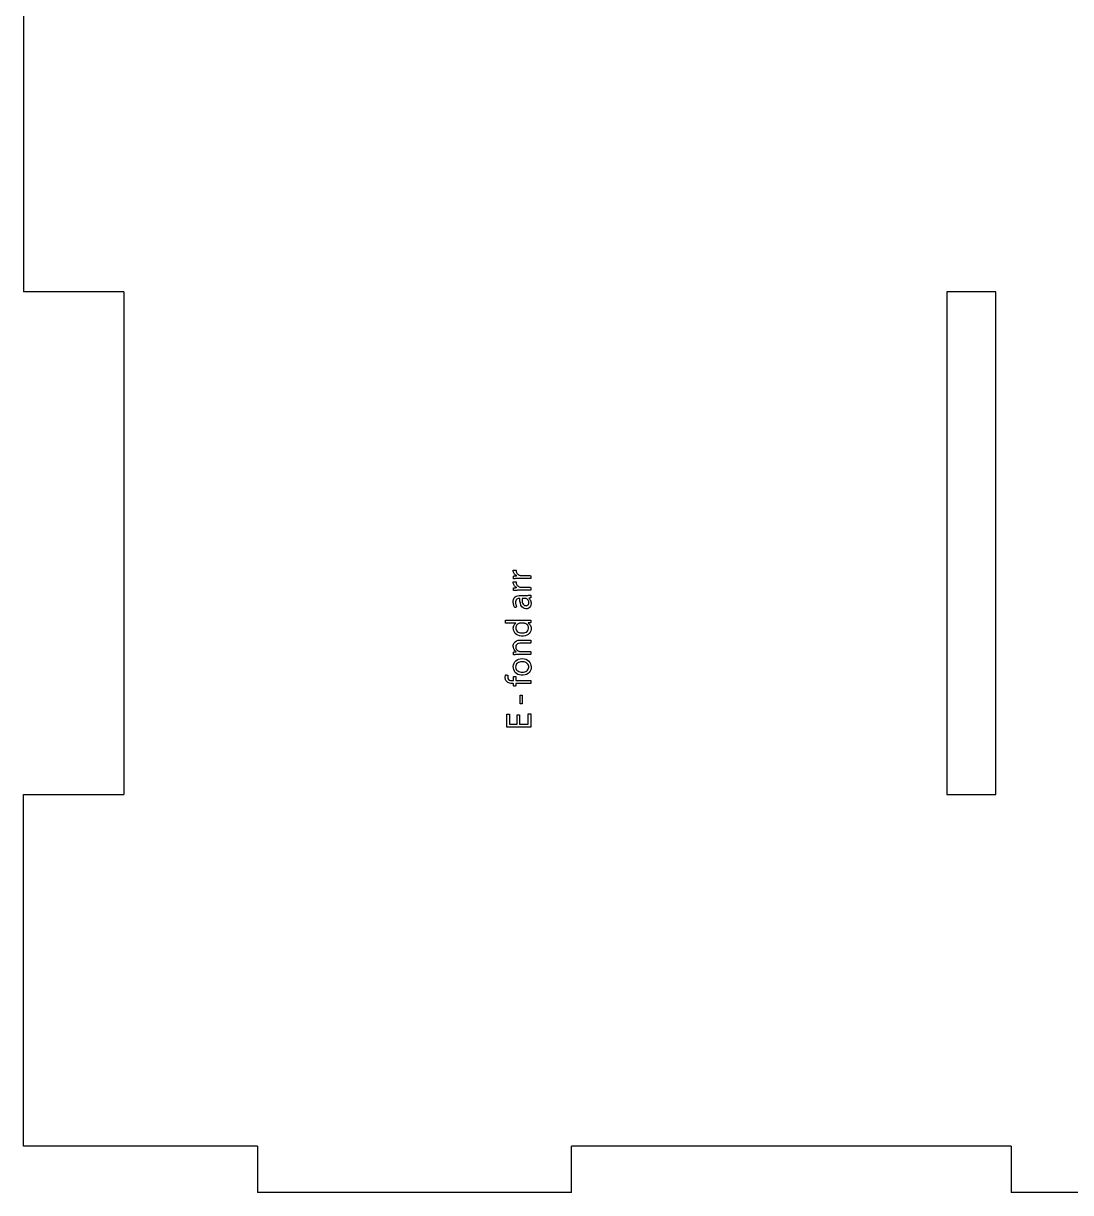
# Model space of a CAD drawing. Header units: metres. Extents: x 1885 to 2636, y 491 to 906.
# Drawn here: x 1885.5 to 1968.8, y 503.6 to 596.7 of the extents above; entities that cross this region are included whole.
import ezdxf

# ---------------------------------------------------------------- set-up
doc = ezdxf.new("R2010")
doc.units = ezdxf.units.M

msp = doc.modelspace()

# ---------------------------------------------------------------- linework, layer by layer
at = {"layer": 'COMPONENT1'}
for p, q in [((1885.455, 603.311), (1885.455, 575.311)), ((1893.455, 575.311), (1885.455, 575.311)), ((1893.455, 575.311), (1893.455, 535.311)), ((1962.887, 575.311), (1958.987, 575.311)), ((1958.987, 575.311), (1958.987, 535.311)), ((1962.887, 535.311), (1962.887, 575.311)), ((1885.455, 507.311), (1885.455, 535.311)), ((1885.455, 535.311), (1893.455, 535.311)), ((1958.987, 535.311), (1962.887, 535.311)), ((1904.101, 507.311), (1885.455, 507.311)), ((1904.101, 507.311), (1904.101, 503.611)), ((1964.101, 507.311), (1929.101, 507.311)), ((1929.101, 503.611), (1929.101, 507.311)), ((1964.101, 507.311), (1964.101, 503.611)), ((1929.101, 503.611), (1904.101, 503.611)), ((1989.101, 503.611), (1964.101, 503.611))]:
    msp.add_line(p, q, dxfattribs=at)
at = {"layer": 'COMPONENT19'}
for p, q in [((1924.461, 553.1), (1924.463, 553.127)), ((1924.462, 553.065), (1924.461, 553.1)), ((1924.473, 553.002), (1924.462, 553.065)), ((1924.463, 553.127), (1924.466, 553.152)), ((1924.466, 553.152), (1924.501, 553.162)), ((1924.495, 552.941), (1924.473, 553.002)), ((1924.527, 552.885), (1924.495, 552.941)), ((1924.501, 553.162), (1924.539, 553.162)), ((1924.568, 552.834), (1924.527, 552.885)), ((1924.539, 553.162), (1924.584, 553.162)), ((1924.584, 553.162), (1924.628, 553.162)), ((1924.628, 553.162), (1924.667, 553.162)), ((1924.667, 553.162), (1924.693, 553.162)), ((1924.693, 553.162), (1924.696, 553.13)), ((1924.696, 553.13), (1924.695, 553.097)), ((1924.695, 553.097), (1924.697, 553.046)), ((1924.697, 553.046), (1924.709, 552.983)), ((1924.709, 552.983), (1924.733, 552.926)), ((1924.733, 552.926), (1924.768, 552.876)), ((1924.768, 552.876), (1924.812, 552.832)), ((1924.461, 552.165), (1924.463, 552.192)), ((1924.462, 552.13), (1924.461, 552.165)), ((1924.473, 552.067), (1924.462, 552.13)), ((1924.463, 552.192), (1924.466, 552.218)), ((1924.466, 552.218), (1924.501, 552.228)), ((1924.495, 552.007), (1924.473, 552.067)), ((1924.489, 552.675), (1924.52, 552.695)), ((1924.489, 552.644), (1924.489, 552.675)), ((1924.489, 552.605), (1924.489, 552.644)), ((1924.489, 552.563), (1924.489, 552.605)), ((1924.489, 552.524), (1924.489, 552.563)), ((1924.489, 552.478), (1924.489, 552.524)), ((1924.524, 552.479), (1924.489, 552.478)), ((1924.527, 551.951), (1924.495, 552.007)), ((1924.501, 552.228), (1924.539, 552.228)), ((1924.52, 552.695), (1924.562, 552.697)), ((1924.575, 552.481), (1924.524, 552.479)), ((1924.568, 551.9), (1924.527, 551.951)), ((1924.539, 552.228), (1924.584, 552.228)), ((1924.562, 552.697), (1924.613, 552.699)), ((1924.619, 552.788), (1924.568, 552.834)), ((1924.627, 552.484), (1924.575, 552.481)), ((1924.584, 552.228), (1924.628, 552.228)), ((1924.613, 552.699), (1924.665, 552.701)), ((1924.678, 552.75), (1924.619, 552.788)), ((1924.681, 552.485), (1924.627, 552.484)), ((1924.628, 552.228), (1924.667, 552.228)), ((1924.665, 552.701), (1924.712, 552.703)), ((1924.667, 552.228), (1924.693, 552.228)), ((1924.712, 552.703), (1924.678, 552.75)), ((1924.737, 552.487), (1924.681, 552.485)), ((1924.693, 552.228), (1924.696, 552.196)), ((1924.696, 552.196), (1924.695, 552.163)), ((1924.695, 552.163), (1924.697, 552.113)), ((1924.697, 552.113), (1924.709, 552.05)), ((1924.709, 552.05), (1924.733, 551.992)), ((1924.746, 552.704), (1924.712, 552.703)), ((1924.733, 551.992), (1924.768, 551.942)), ((1924.794, 552.487), (1924.737, 552.487)), ((1924.768, 551.942), (1924.812, 551.898)), ((1924.854, 552.488), (1924.794, 552.487)), ((1924.812, 552.832), (1924.865, 552.796)), ((1924.915, 552.488), (1924.854, 552.488)), ((1924.865, 552.796), (1924.927, 552.768)), ((1924.959, 552.488), (1924.915, 552.488)), ((1924.927, 552.768), (1924.995, 552.748)), ((1925.073, 552.488), (1924.959, 552.488)), ((1924.995, 552.748), (1925.022, 552.743)), ((1925.022, 552.743), (1925.051, 552.74)), ((1925.051, 552.74), (1925.081, 552.737)), ((1925.233, 552.488), (1925.073, 552.488)), ((1925.081, 552.737), (1925.113, 552.736)), ((1925.113, 552.736), (1925.166, 552.736)), ((1925.166, 552.736), (1925.257, 552.736)), ((1925.413, 552.488), (1925.233, 552.488)), ((1925.257, 552.736), (1925.383, 552.736)), ((1925.383, 552.736), (1925.524, 552.736)), ((1925.59, 552.488), (1925.413, 552.488)), ((1925.524, 552.736), (1925.659, 552.736)), ((1925.738, 552.488), (1925.59, 552.488)), ((1925.659, 552.736), (1925.772, 552.736)), ((1925.833, 552.488), (1925.738, 552.488)), ((1925.772, 552.736), (1925.841, 552.736)), ((1925.855, 552.507), (1925.833, 552.488)), ((1925.841, 552.736), (1925.855, 552.679)), ((1925.855, 552.679), (1925.855, 552.634)), ((1925.855, 552.634), (1925.855, 552.586)), ((1925.855, 552.586), (1925.855, 552.542)), ((1925.855, 552.542), (1925.855, 552.507)), ((1924.489, 551.741), (1924.52, 551.761)), ((1924.489, 551.71), (1924.489, 551.741)), ((1924.489, 551.671), (1924.489, 551.71)), ((1924.489, 551.629), (1924.489, 551.671)), ((1924.489, 551.59), (1924.489, 551.629)), ((1924.489, 551.544), (1924.489, 551.59)), ((1924.524, 551.545), (1924.489, 551.544)), ((1924.52, 551.761), (1924.562, 551.763)), ((1924.575, 551.547), (1924.524, 551.545)), ((1924.539, 550.944), (1924.613, 551.03)), ((1924.562, 551.763), (1924.613, 551.765)), ((1924.619, 551.854), (1924.568, 551.9)), ((1924.627, 551.549), (1924.575, 551.547)), ((1924.613, 551.765), (1924.665, 551.767)), ((1924.613, 551.03), (1924.704, 551.09)), ((1924.678, 551.816), (1924.619, 551.854)), ((1924.681, 551.551), (1924.627, 551.549)), ((1924.665, 551.767), (1924.712, 551.769)), ((1924.712, 551.769), (1924.678, 551.816)), ((1924.737, 551.552), (1924.681, 551.551)), ((1924.704, 551.09), (1924.808, 551.128)), ((1924.746, 551.77), (1924.712, 551.769)), ((1924.794, 551.553), (1924.737, 551.552)), ((1924.854, 551.554), (1924.794, 551.553)), ((1924.808, 551.128), (1924.919, 551.148)), ((1924.812, 551.898), (1924.865, 551.862)), ((1924.915, 551.554), (1924.854, 551.554)), ((1924.865, 551.862), (1924.927, 551.833)), ((1924.959, 551.554), (1924.915, 551.554)), ((1924.919, 551.148), (1925.017, 551.153)), ((1924.927, 551.833), (1924.995, 551.814)), ((1925.073, 551.554), (1924.959, 551.554)), ((1924.995, 551.814), (1925.022, 551.809)), ((1925.017, 551.153), (1925.052, 551.153)), ((1925.022, 551.809), (1925.051, 551.805)), ((1925.051, 551.805), (1925.081, 551.803)), ((1925.052, 551.153), (1925.127, 551.153)), ((1925.233, 551.554), (1925.073, 551.554)), ((1925.081, 551.803), (1925.113, 551.802)), ((1925.113, 551.802), (1925.166, 551.802)), ((1925.127, 551.153), (1925.226, 551.153)), ((1925.166, 551.802), (1925.257, 551.802)), ((1925.226, 551.153), (1925.333, 551.153)), ((1925.413, 551.554), (1925.233, 551.554)), ((1925.257, 551.802), (1925.383, 551.802)), ((1925.333, 551.153), (1925.43, 551.153)), ((1925.383, 551.802), (1925.524, 551.802)), ((1925.59, 551.554), (1925.413, 551.554)), ((1925.43, 551.153), (1925.5, 551.153)), ((1925.5, 551.153), (1925.527, 551.153)), ((1925.524, 551.802), (1925.659, 551.802)), ((1925.527, 551.153), (1925.577, 551.153)), ((1925.577, 551.153), (1925.626, 551.154)), ((1925.738, 551.554), (1925.59, 551.554)), ((1925.626, 551.154), (1925.674, 551.156)), ((1925.659, 551.802), (1925.772, 551.802)), ((1925.674, 551.156), (1925.72, 551.158)), ((1925.72, 551.158), (1925.765, 551.162)), ((1925.833, 551.554), (1925.738, 551.554)), ((1925.765, 551.162), (1925.808, 551.166)), ((1925.772, 551.802), (1925.841, 551.802)), ((1925.808, 551.166), (1925.849, 551.171)), ((1925.855, 551.573), (1925.833, 551.554)), ((1925.841, 551.802), (1925.855, 551.745)), ((1925.849, 551.171), (1925.855, 551.135)), ((1925.855, 551.745), (1925.855, 551.7)), ((1925.855, 551.7), (1925.855, 551.652)), ((1925.855, 551.652), (1925.855, 551.607)), ((1925.855, 551.607), (1925.855, 551.573)), ((1925.855, 551.135), (1925.855, 551.094)), ((1925.855, 551.094), (1925.855, 551.048)), ((1925.855, 551.048), (1925.855, 551.003)), ((1925.855, 551.003), (1925.855, 550.968)), ((1924.462, 550.682), (1924.487, 550.829)), ((1924.462, 550.582), (1924.462, 550.682)), ((1924.469, 550.511), (1924.462, 550.582)), ((1924.481, 550.442), (1924.469, 550.511)), ((1924.497, 550.376), (1924.481, 550.442)), ((1924.487, 550.829), (1924.539, 550.944)), ((1924.517, 550.314), (1924.497, 550.376)), ((1924.54, 550.256), (1924.517, 550.314)), ((1924.567, 550.203), (1924.54, 550.256)), ((1924.6, 550.189), (1924.567, 550.203)), ((1924.629, 550.199), (1924.6, 550.189)), ((1924.663, 550.21), (1924.629, 550.199)), ((1924.662, 550.725), (1924.645, 550.629)), ((1924.645, 550.629), (1924.646, 550.558)), ((1924.646, 550.558), (1924.651, 550.503)), ((1924.651, 550.503), (1924.66, 550.45)), ((1924.66, 550.45), (1924.673, 550.398)), ((1924.696, 550.796), (1924.662, 550.725)), ((1924.697, 550.222), (1924.663, 550.21)), ((1924.673, 550.398), (1924.69, 550.347)), ((1924.69, 550.347), (1924.711, 550.3)), ((1924.743, 550.846), (1924.696, 550.796)), ((1924.725, 550.231), (1924.697, 550.222)), ((1924.711, 550.3), (1924.735, 550.256)), ((1924.735, 550.256), (1924.725, 550.231)), ((1924.799, 550.878), (1924.743, 550.846)), ((1924.858, 550.897), (1924.799, 550.878)), ((1924.914, 550.905), (1924.858, 550.897)), ((1924.959, 550.907), (1924.914, 550.905)), ((1924.986, 550.907), (1924.959, 550.907)), ((1924.995, 550.699), (1924.986, 550.907)), ((1925.026, 550.52), (1924.995, 550.699)), ((1925.077, 550.371), (1925.026, 550.52)), ((1925.148, 550.251), (1925.077, 550.371)), ((1925.238, 550.164), (1925.148, 550.251)), ((1925.158, 550.913), (1925.159, 550.813)), ((1925.193, 550.913), (1925.158, 550.913)), ((1925.159, 550.813), (1925.166, 550.713)), ((1925.166, 550.713), (1925.181, 550.618)), ((1925.181, 550.618), (1925.207, 550.53)), ((1925.23, 550.913), (1925.193, 550.913)), ((1925.207, 550.53), (1925.244, 550.455)), ((1925.272, 550.913), (1925.23, 550.913)), ((1925.347, 550.108), (1925.238, 550.164)), ((1925.244, 550.455), (1925.296, 550.394)), ((1925.315, 550.913), (1925.272, 550.913)), ((1925.296, 550.394), (1925.362, 550.353)), ((1925.353, 550.913), (1925.315, 550.913)), ((1925.474, 550.086), (1925.347, 550.108)), ((1925.381, 550.913), (1925.353, 550.913)), ((1925.362, 550.353), (1925.446, 550.335)), ((1925.41, 550.912), (1925.381, 550.913)), ((1925.439, 550.909), (1925.41, 550.912)), ((1925.47, 550.903), (1925.439, 550.909)), ((1925.446, 550.335), (1925.511, 550.337)), ((1925.499, 550.892), (1925.47, 550.903)), ((1925.564, 550.092), (1925.474, 550.086)), ((1925.54, 550.87), (1925.499, 550.892)), ((1925.511, 550.337), (1925.56, 550.349)), ((1925.579, 550.841), (1925.54, 550.87)), ((1925.56, 550.349), (1925.602, 550.368)), ((1925.644, 550.115), (1925.564, 550.092)), ((1925.615, 550.806), (1925.579, 550.841)), ((1925.602, 550.368), (1925.636, 550.394)), ((1925.646, 550.765), (1925.615, 550.806)), ((1925.636, 550.394), (1925.663, 550.426)), ((1925.717, 550.153), (1925.644, 550.115)), ((1925.672, 550.717), (1925.646, 550.765)), ((1925.663, 550.426), (1925.683, 550.463)), ((1925.69, 550.664), (1925.672, 550.717)), ((1925.683, 550.463), (1925.696, 550.504)), ((1925.701, 550.604), (1925.69, 550.664)), ((1925.696, 550.504), (1925.702, 550.548)), ((1925.729, 550.935), (1925.701, 550.931)), ((1925.701, 550.931), (1925.745, 550.867)), ((1925.702, 550.548), (1925.701, 550.604)), ((1925.781, 550.209), (1925.717, 550.153)), ((1925.764, 550.939), (1925.729, 550.935)), ((1925.745, 550.867), (1925.785, 550.82)), ((1925.799, 550.943), (1925.764, 550.939)), ((1925.832, 550.28), (1925.781, 550.209)), ((1925.785, 550.82), (1925.82, 550.765)), ((1925.83, 550.946), (1925.799, 550.943)), ((1925.82, 550.765), (1925.849, 550.704)), ((1925.855, 550.968), (1925.83, 550.946)), ((1925.868, 550.368), (1925.832, 550.28)), ((1925.849, 550.704), (1925.87, 550.635)), ((1925.885, 550.471), (1925.868, 550.368)), ((1925.87, 550.635), (1925.883, 550.561)), ((1925.883, 550.561), (1925.885, 550.471)), ((1923.852, 549.18), (1923.921, 549.18)), ((1923.852, 549.142), (1923.852, 549.18)), ((1923.852, 549.103), (1923.852, 549.142)), ((1923.921, 549.18), (1924.105, 549.18)), ((1924.105, 549.18), (1924.365, 549.18)), ((1924.365, 549.18), (1924.664, 549.18)), ((1924.664, 549.18), (1924.965, 549.18)), ((1924.965, 549.18), (1925.23, 549.18)), ((1925.23, 549.18), (1925.421, 549.18)), ((1925.421, 549.18), (1925.502, 549.18)), ((1925.502, 549.18), (1925.544, 549.18)), ((1925.544, 549.18), (1925.59, 549.181)), ((1925.59, 549.181), (1925.637, 549.182)), ((1925.637, 549.182), (1925.683, 549.183)), ((1925.683, 549.183), (1925.728, 549.185)), ((1925.728, 549.185), (1925.771, 549.186)), ((1925.771, 549.186), (1925.812, 549.189)), ((1925.812, 549.189), (1925.849, 549.191)), ((1925.849, 549.191), (1925.855, 549.162)), ((1925.855, 549.162), (1925.855, 549.129)), ((1925.855, 549.129), (1925.855, 549.089)), ((1923.852, 549.059), (1923.852, 549.103)), ((1923.852, 549.014), (1923.852, 549.059)), ((1923.852, 548.975), (1923.852, 549.014)), ((1923.852, 548.934), (1923.852, 548.975)), ((1923.881, 548.934), (1923.852, 548.934)), ((1923.968, 548.934), (1923.881, 548.934)), ((1924.094, 548.934), (1923.968, 548.934)), ((1924.241, 548.934), (1924.094, 548.934)), ((1924.39, 548.934), (1924.241, 548.934)), ((1924.523, 548.934), (1924.39, 548.934)), ((1924.462, 548.543), (1924.469, 548.615)), ((1924.467, 548.436), (1924.462, 548.543)), ((1924.495, 548.321), (1924.467, 548.436)), ((1924.469, 548.615), (1924.484, 548.682)), ((1924.484, 548.682), (1924.505, 548.741)), ((1924.548, 548.214), (1924.495, 548.321)), ((1924.505, 548.741), (1924.532, 548.793)), ((1924.621, 548.934), (1924.523, 548.934)), ((1924.532, 548.793), (1924.564, 548.839)), ((1924.623, 548.118), (1924.548, 548.214)), ((1924.564, 548.839), (1924.6, 548.878)), ((1924.6, 548.878), (1924.638, 548.909)), ((1924.667, 548.929), (1924.621, 548.934)), ((1924.638, 548.909), (1924.667, 548.929)), ((1924.665, 548.649), (1924.656, 548.584)), ((1924.656, 548.584), (1924.661, 548.5)), ((1924.661, 548.5), (1924.684, 548.417)), ((1924.684, 548.708), (1924.665, 548.649)), ((1924.712, 548.762), (1924.684, 548.708)), ((1924.684, 548.417), (1924.725, 548.345)), ((1924.748, 548.81), (1924.712, 548.762)), ((1924.725, 548.345), (1924.782, 548.283)), ((1924.791, 548.85), (1924.748, 548.81)), ((1924.782, 548.283), (1924.853, 548.233)), ((1924.84, 548.883), (1924.791, 548.85)), ((1924.893, 548.908), (1924.84, 548.883)), ((1924.853, 548.233), (1924.936, 548.195)), ((1924.954, 548.926), (1924.893, 548.908)), ((1924.936, 548.195), (1925.031, 548.17)), ((1924.98, 548.93), (1924.954, 548.926)), ((1925.007, 548.933), (1924.98, 548.93)), ((1925.045, 548.934), (1925.007, 548.933)), ((1925.081, 548.934), (1925.045, 548.934)), ((1925.118, 548.934), (1925.081, 548.934)), ((1925.16, 548.934), (1925.118, 548.934)), ((1925.203, 548.934), (1925.16, 548.934)), ((1925.241, 548.934), (1925.203, 548.934)), ((1925.282, 548.934), (1925.241, 548.934)), ((1925.308, 548.934), (1925.282, 548.934)), ((1925.335, 548.932), (1925.308, 548.934)), ((1925.334, 548.171), (1925.422, 548.197)), ((1925.361, 548.929), (1925.335, 548.932)), ((1925.386, 548.924), (1925.361, 548.929)), ((1925.436, 548.909), (1925.386, 548.924)), ((1925.422, 548.197), (1925.501, 548.235)), ((1925.495, 548.881), (1925.436, 548.909)), ((1925.547, 548.846), (1925.495, 548.881)), ((1925.501, 548.235), (1925.569, 548.284)), ((1925.592, 548.803), (1925.547, 548.846)), ((1925.569, 548.284), (1925.623, 548.346)), ((1925.629, 548.755), (1925.592, 548.803)), ((1925.623, 548.346), (1925.661, 548.42)), ((1925.656, 548.702), (1925.629, 548.755)), ((1925.665, 548.962), (1925.635, 548.96)), ((1925.635, 548.96), (1925.65, 548.934)), ((1925.65, 548.934), (1925.702, 548.898)), ((1925.675, 548.645), (1925.656, 548.702)), ((1925.661, 548.42), (1925.682, 548.505)), ((1925.705, 548.964), (1925.665, 548.962)), ((1925.685, 548.585), (1925.675, 548.645)), ((1925.682, 548.505), (1925.685, 548.585)), ((1925.702, 548.898), (1925.75, 548.854)), ((1925.749, 548.966), (1925.705, 548.964)), ((1925.81, 548.212), (1925.74, 548.119)), ((1925.791, 548.968), (1925.749, 548.966)), ((1925.75, 548.854), (1925.792, 548.803)), ((1925.826, 548.97), (1925.791, 548.968)), ((1925.792, 548.803), (1925.827, 548.745)), ((1925.858, 548.316), (1925.81, 548.212)), ((1925.855, 548.985), (1925.826, 548.97)), ((1925.827, 548.745), (1925.855, 548.68)), ((1925.855, 549.089), (1925.855, 549.049)), ((1925.855, 549.049), (1925.855, 549.013)), ((1925.855, 549.013), (1925.855, 548.985)), ((1925.855, 548.68), (1925.874, 548.609)), ((1925.882, 548.431), (1925.858, 548.316)), ((1925.874, 548.609), (1925.884, 548.532)), ((1925.884, 548.532), (1925.882, 548.431)), ((1924.465, 547.176), (1924.486, 547.272)), ((1924.486, 547.272), (1924.531, 547.368)), ((1924.531, 547.368), (1924.604, 547.457)), ((1924.604, 547.457), (1924.71, 547.531)), ((1924.719, 548.037), (1924.623, 548.118)), ((1924.71, 547.531), (1924.855, 547.581)), ((1924.835, 547.973), (1924.719, 548.037)), ((1924.806, 547.295), (1924.743, 547.247)), ((1924.884, 547.327), (1924.806, 547.295)), ((1924.97, 547.928), (1924.835, 547.973)), ((1924.855, 547.581), (1925.042, 547.599)), ((1924.972, 547.345), (1924.884, 547.327)), ((1925.123, 547.906), (1924.97, 547.928)), ((1925.068, 547.351), (1924.972, 547.345)), ((1925.031, 548.17), (1925.134, 548.157)), ((1925.042, 547.599), (1925.092, 547.599)), ((1925.116, 547.351), (1925.068, 547.351)), ((1925.092, 547.599), (1925.218, 547.599)), ((1925.238, 547.351), (1925.116, 547.351)), ((1925.279, 547.909), (1925.123, 547.906)), ((1925.134, 548.157), (1925.238, 548.158)), ((1925.218, 547.599), (1925.388, 547.599)), ((1925.238, 548.158), (1925.334, 548.171)), ((1925.402, 547.351), (1925.238, 547.351)), ((1925.419, 547.933), (1925.279, 547.909)), ((1925.388, 547.599), (1925.569, 547.599)), ((1925.578, 547.351), (1925.402, 547.351)), ((1925.543, 547.977), (1925.419, 547.933)), ((1925.651, 548.04), (1925.543, 547.977)), ((1925.569, 547.599), (1925.728, 547.599)), ((1925.732, 547.351), (1925.578, 547.351)), ((1925.74, 548.119), (1925.651, 548.04)), ((1925.728, 547.599), (1925.832, 547.599)), ((1925.833, 547.351), (1925.732, 547.351)), ((1925.832, 547.599), (1925.855, 547.574)), ((1925.855, 547.377), (1925.833, 547.351)), ((1925.855, 547.574), (1925.855, 547.529)), ((1925.855, 547.529), (1925.855, 547.475)), ((1925.855, 547.475), (1925.855, 547.421)), ((1925.855, 547.421), (1925.855, 547.377)), ((1924.462, 547.084), (1924.465, 547.176)), ((1924.475, 546.99), (1924.462, 547.084)), ((1924.502, 546.906), (1924.475, 546.99)), ((1924.489, 546.623), (1924.525, 546.648)), ((1924.489, 546.584), (1924.489, 546.623)), ((1924.489, 546.536), (1924.489, 546.584)), ((1924.489, 546.488), (1924.489, 546.536)), ((1924.489, 546.428), (1924.489, 546.488)), ((1924.523, 546.428), (1924.489, 546.428)), ((1924.54, 546.832), (1924.502, 546.906)), ((1924.575, 546.431), (1924.523, 546.428)), ((1924.525, 546.648), (1924.569, 546.651)), ((1924.587, 546.769), (1924.54, 546.832)), ((1924.569, 546.651), (1924.619, 546.654)), ((1924.627, 546.433), (1924.575, 546.431)), ((1924.64, 546.717), (1924.587, 546.769)), ((1924.619, 546.654), (1924.666, 546.657)), ((1924.681, 546.435), (1924.627, 546.433)), ((1924.701, 546.659), (1924.64, 546.717)), ((1924.67, 547.101), (1924.665, 547.011)), ((1924.665, 547.011), (1924.677, 546.943)), ((1924.666, 546.657), (1924.701, 546.659)), ((1924.696, 547.183), (1924.67, 547.101)), ((1924.677, 546.943), (1924.703, 546.881)), ((1924.737, 546.436), (1924.681, 546.435)), ((1924.743, 547.247), (1924.696, 547.183)), ((1924.703, 546.881), (1924.739, 546.825)), ((1924.796, 546.437), (1924.737, 546.436)), ((1924.739, 546.825), (1924.785, 546.778)), ((1924.785, 546.778), (1924.839, 546.739)), ((1924.859, 546.437), (1924.796, 546.437)), ((1924.839, 546.739), (1924.898, 546.71)), ((1924.919, 546.437), (1924.859, 546.437)), ((1924.898, 546.71), (1924.928, 546.699)), ((1925.074, 546.437), (1924.919, 546.437)), ((1924.928, 546.699), (1924.96, 546.691)), ((1924.96, 546.691), (1924.996, 546.687)), ((1924.996, 546.687), (1925.034, 546.685)), ((1925.034, 546.685), (1925.084, 546.685)), ((1925.282, 546.437), (1925.074, 546.437)), ((1925.084, 546.685), (1925.211, 546.685)), ((1925.211, 546.685), (1925.383, 546.685)), ((1925.504, 546.437), (1925.282, 546.437)), ((1925.383, 546.685), (1925.566, 546.685)), ((1925.699, 546.437), (1925.504, 546.437)), ((1925.566, 546.685), (1925.726, 546.685)), ((1925.827, 546.437), (1925.699, 546.437)), ((1925.726, 546.685), (1925.832, 546.685)), ((1925.855, 546.463), (1925.827, 546.437)), ((1925.832, 546.685), (1925.855, 546.659)), ((1925.855, 546.659), (1925.855, 546.615)), ((1925.855, 546.615), (1925.855, 546.561)), ((1925.855, 546.561), (1925.855, 546.507)), ((1925.855, 546.507), (1925.855, 546.463)), ((1924.462, 545.501), (1924.48, 545.635)), ((1924.468, 545.366), (1924.462, 545.501)), ((1924.48, 545.635), (1924.522, 545.756)), ((1924.522, 545.756), (1924.584, 545.862)), ((1924.584, 545.862), (1924.667, 545.952)), ((1924.654, 545.536), (1924.648, 545.434)), ((1924.648, 545.434), (1924.665, 545.339)), ((1924.683, 545.624), (1924.654, 545.536)), ((1924.667, 545.952), (1924.767, 546.025)), ((1924.731, 545.697), (1924.683, 545.624)), ((1924.795, 545.756), (1924.731, 545.697)), ((1924.767, 546.025), (1924.884, 546.078)), ((1924.87, 545.802), (1924.795, 545.756)), ((1924.952, 545.836), (1924.87, 545.802)), ((1924.884, 546.078), (1925.016, 546.112)), ((1925.039, 545.857), (1924.952, 545.836)), ((1925.016, 546.112), (1925.161, 546.123)), ((1925.126, 545.868), (1925.039, 545.857)), ((1925.224, 545.867), (1925.126, 545.868)), ((1925.161, 546.123), (1925.332, 546.108)), ((1925.328, 545.852), (1925.224, 545.867)), ((1925.422, 545.824), (1925.328, 545.852)), ((1925.332, 546.108), (1925.479, 546.066)), ((1925.504, 545.782), (1925.422, 545.824)), ((1925.479, 546.066), (1925.602, 546.002)), ((1925.574, 545.73), (1925.504, 545.782)), ((1925.63, 545.667), (1925.574, 545.73)), ((1925.602, 546.002), (1925.702, 545.918)), ((1925.671, 545.596), (1925.63, 545.667)), ((1925.694, 545.518), (1925.671, 545.596)), ((1925.685, 545.35), (1925.699, 545.433)), ((1925.699, 545.433), (1925.694, 545.518)), ((1925.702, 545.918), (1925.779, 545.819)), ((1925.779, 545.819), (1925.835, 545.709)), ((1925.835, 545.709), (1925.87, 545.593)), ((1925.87, 545.593), (1925.885, 545.473)), ((1925.885, 545.473), (1925.879, 545.346)), ((1923.821, 544.606), (1923.822, 544.653)), ((1923.825, 544.546), (1923.821, 544.606)), ((1923.822, 544.653), (1923.826, 544.695)), ((1923.837, 544.487), (1923.825, 544.546)), ((1923.826, 544.695), (1923.832, 544.734)), ((1923.832, 544.734), (1923.84, 544.769)), ((1923.856, 544.428), (1923.837, 544.487)), ((1923.84, 544.769), (1923.85, 544.8)), ((1923.85, 544.8), (1923.86, 544.827)), ((1923.86, 544.827), (1923.909, 544.82)), ((1923.909, 544.82), (1923.956, 544.811)), ((1923.956, 544.811), (1924.003, 544.803)), ((1924.003, 544.803), (1924.039, 544.797)), ((1924.025, 544.698), (1924.022, 544.666)), ((1924.022, 544.666), (1924.022, 544.618)), ((1924.022, 544.618), (1924.042, 544.527)), ((1924.03, 544.726), (1924.025, 544.698)), ((1924.036, 544.751), (1924.03, 544.726)), ((1924.039, 544.797), (1924.036, 544.751)), ((1924.042, 544.527), (1924.089, 544.461)), ((1924.496, 545.239), (1924.468, 545.366)), ((1924.489, 544.695), (1924.521, 544.701)), ((1924.489, 544.649), (1924.489, 544.695)), ((1924.489, 544.575), (1924.489, 544.649)), ((1924.489, 544.492), (1924.489, 544.575)), ((1924.489, 544.419), (1924.489, 544.492)), ((1924.547, 545.124), (1924.496, 545.239)), ((1924.521, 544.701), (1924.564, 544.701)), ((1924.62, 545.021), (1924.547, 545.124)), ((1924.564, 544.701), (1924.612, 544.701)), ((1924.612, 544.701), (1924.653, 544.701)), ((1924.712, 544.934), (1924.62, 545.021)), ((1924.653, 544.701), (1924.678, 544.69)), ((1924.665, 545.339), (1924.702, 545.258)), ((1924.678, 544.69), (1924.678, 544.638)), ((1924.678, 544.638), (1924.678, 544.561)), ((1924.678, 544.561), (1924.678, 544.478)), ((1924.678, 544.478), (1924.678, 544.409)), ((1924.702, 545.258), (1924.756, 545.191)), ((1924.824, 544.866), (1924.712, 544.934)), ((1924.756, 545.191), (1924.824, 545.137)), ((1924.824, 545.137), (1924.903, 545.095)), ((1924.954, 544.817), (1924.824, 544.866)), ((1924.903, 545.095), (1924.99, 545.066)), ((1925.103, 544.792), (1924.954, 544.817)), ((1924.99, 545.066), (1925.081, 545.048)), ((1925.081, 545.048), (1925.175, 545.043)), ((1925.26, 544.792), (1925.103, 544.792)), ((1925.175, 545.043), (1925.28, 545.05)), ((1925.402, 544.816), (1925.26, 544.792)), ((1925.28, 545.05), (1925.377, 545.071)), ((1925.377, 545.071), (1925.465, 545.105)), ((1925.528, 544.862), (1925.402, 544.816)), ((1925.465, 545.105), (1925.541, 545.151)), ((1925.637, 544.928), (1925.528, 544.862)), ((1925.541, 545.151), (1925.604, 545.208)), ((1925.604, 545.208), (1925.652, 545.274)), ((1925.728, 545.012), (1925.637, 544.928)), ((1925.652, 545.274), (1925.685, 545.35)), ((1925.799, 545.111), (1925.728, 545.012)), ((1925.85, 545.223), (1925.799, 545.111)), ((1925.879, 545.346), (1925.85, 545.223)), ((1923.882, 544.372), (1923.856, 544.428)), ((1923.918, 544.319), (1923.882, 544.372)), ((1923.965, 544.267), (1923.918, 544.319)), ((1924.029, 544.219), (1923.965, 544.267)), ((1924.103, 544.181), (1924.029, 544.219)), ((1924.089, 544.461), (1924.157, 544.415)), ((1924.185, 544.154), (1924.103, 544.181)), ((1924.157, 544.415), (1924.243, 544.387)), ((1924.274, 544.136), (1924.185, 544.154)), ((1924.243, 544.387), (1924.341, 544.373)), ((1924.368, 544.127), (1924.274, 544.136)), ((1924.341, 544.373), (1924.416, 544.371)), ((1924.448, 544.126), (1924.368, 544.127)), ((1924.416, 544.371), (1924.459, 544.371)), ((1924.489, 544.121), (1924.448, 544.126)), ((1924.459, 544.371), (1924.487, 544.371)), ((1924.487, 544.371), (1924.489, 544.419)), ((1924.489, 544.094), (1924.489, 544.121)), ((1924.489, 544.051), (1924.489, 544.094)), ((1924.489, 544.003), (1924.489, 544.051)), ((1924.489, 543.962), (1924.489, 544.003)), ((1924.496, 543.937), (1924.489, 543.962)), ((1924.526, 543.937), (1924.496, 543.937)), ((1924.57, 543.937), (1924.526, 543.937)), ((1924.617, 543.937), (1924.57, 543.937)), ((1924.678, 543.945), (1924.617, 543.937)), ((1924.678, 544.409), (1924.678, 544.373)), ((1924.678, 544.373), (1924.733, 544.371)), ((1924.75, 544.126), (1924.678, 544.125)), ((1924.678, 544.125), (1924.678, 544.07)), ((1924.678, 544.07), (1924.678, 544.023)), ((1924.678, 544.023), (1924.678, 543.977)), ((1924.678, 543.977), (1924.678, 543.945)), ((1924.733, 544.371), (1924.933, 544.371)), ((1924.963, 544.126), (1924.75, 544.126)), ((1924.933, 544.371), (1925.214, 544.371)), ((1925.249, 544.126), (1924.963, 544.126)), ((1925.214, 544.371), (1925.507, 544.371)), ((1925.539, 544.126), (1925.249, 544.126)), ((1925.507, 544.371), (1925.743, 544.371)), ((1925.764, 544.126), (1925.539, 544.126)), ((1925.743, 544.371), (1925.853, 544.371)), ((1925.855, 544.126), (1925.764, 544.126)), ((1925.853, 544.371), (1925.855, 544.312)), ((1925.855, 544.312), (1925.855, 544.252)), ((1925.855, 544.252), (1925.855, 544.191)), ((1925.855, 544.191), (1925.855, 544.126)), ((1925.003, 543.211), (1925.183, 543.211)), ((1925.003, 542.514), (1925.003, 543.211)), ((1925.183, 543.211), (1925.183, 542.514)), ((1923.954, 540.654), (1923.954, 541.684)), ((1923.954, 541.684), (1924.159, 541.684)), ((1924.159, 541.684), (1924.159, 540.903)), ((1925.183, 542.514), (1925.003, 542.514)), ((1925.649, 540.903), (1925.649, 541.726)), ((1925.649, 541.726), (1925.855, 541.726)), ((1925.855, 541.726), (1925.855, 540.654)), ((1924.159, 540.903), (1924.76, 540.903)), ((1924.76, 540.903), (1924.76, 541.639)), ((1924.76, 541.639), (1924.963, 541.639)), ((1924.963, 541.639), (1924.963, 540.903)), ((1924.963, 540.903), (1925.649, 540.903)), ((1925.855, 540.654), (1923.954, 540.654))]:
    msp.add_line(p, q, dxfattribs=at)

doc.saveas('drawing.dxf')
